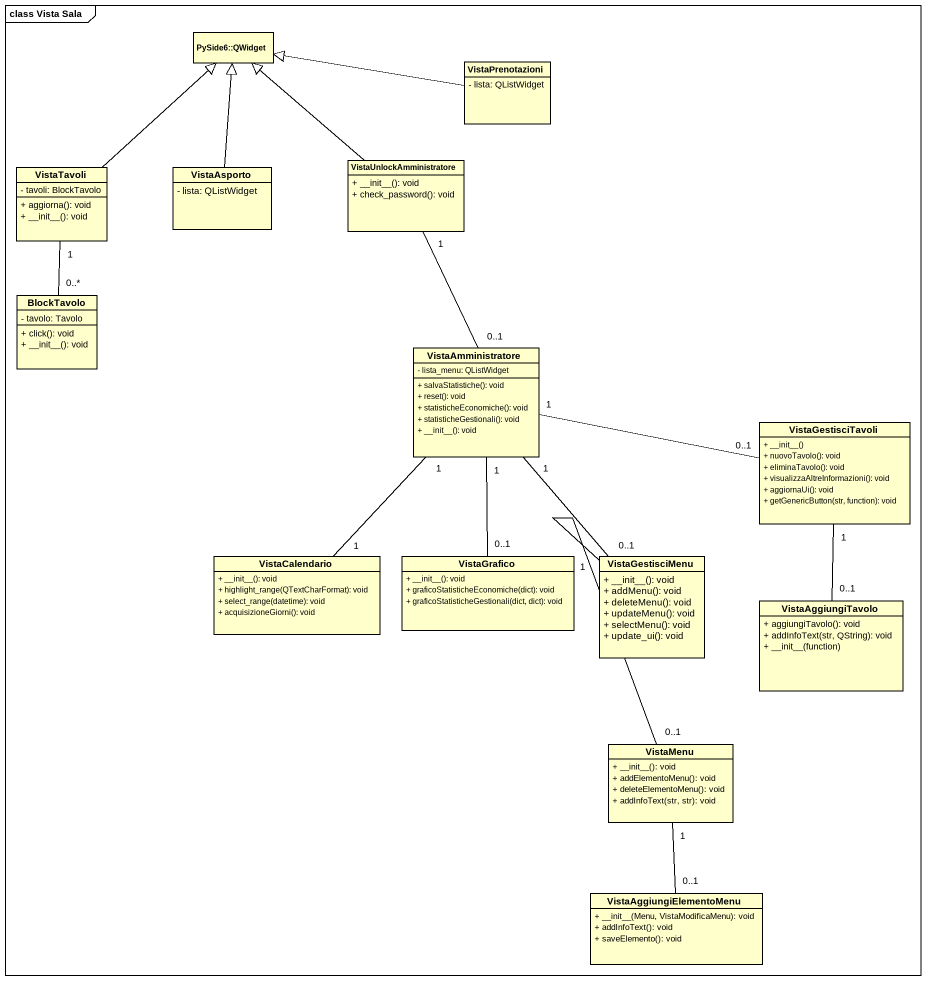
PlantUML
@startuml
mainframe class Vista Sala
hide circle
hide empty members
skinparam classAttributeIconSize 0
class "PySide6::QWidget" as PySide6_QWidget
class VistaPrenotazioni {
  - lista: QListWidget
}
class VistaUnlockAmministratore {
  + ~__init~__(): void
  + check_password(): void
}
class VistaTavoli {
  - tavoli: BlockTavolo
  + aggiorna(): void
  + ~__init~__(): void
}
class VistaAsporto {
  - lista: QListWidget
}
class BlockTavolo {
  - tavolo: Tavolo
  + click(): void
  + ~__init~__(): void
}
class VistaAmministratore {
  - lista_menu: QListWidget
  + salvaStatistiche(): void
  + reset(): void
  + statisticheEconomiche(): void
  + statisticheGestionali(): void
  + ~__init~__(): void
}
class VistaGestisciTavoli {
  + ~__init~__()
  + nuovoTavolo(): void
  + eliminaTavolo(): void
  + visualizzaAltreInformazioni(): void
  + aggiornaUi(): void
  + getGenericButton(str, function): void
}
class VistaCalendario {
  + ~__init~__(): void
  + highlight_range(QTextCharFormat): void
  + select_range(datetime): void
  + acquisizioneGiorni(): void
}
class VistaGrafico {
  + ~__init~__(): void
  + graficoStatisticheEconomiche(dict): void
  + graficoStatisticheGestionali(dict, dict): void
}
class VistaGestisciMenu {
  + ~__init~__(): void
  + addMenu(): void
  + deleteMenu(): void
  + updateMenu(): void
  + selectMenu(): void
  + update_ui(): void
}
class VistaAggiungiTavolo {
  + aggiungiTavolo(): void
  + addInfoText(str, QString): void
  + ~__init~__(function)
}
class VistaMenu {
  + ~__init~__(): void
  + addElementoMenu(): void
  + deleteElementoMenu(): void
  + addInfoText(str, str): void
}
class VistaAggiungiElementoMenu {
  + ~__init~__(Menu, VistaModificaMenu): void
  + addInfoText(): void
  + saveElemento(): void
}
VistaPrenotazioni -left-|> PySide6_QWidget
VistaUnlockAmministratore -up-|> PySide6_QWidget
VistaUnlockAmministratore "1" -- "0..1" VistaAmministratore
VistaTavoli -up-|> PySide6_QWidget
VistaAsporto -up-|> PySide6_QWidget
BlockTavolo "0..*" -up- "1" VistaTavoli
VistaAmministratore "1" -- "0..1" VistaGestisciMenu
VistaGestisciTavoli "0..1" -left- "1" VistaAmministratore
VistaCalendario "1" -up- "1" VistaAmministratore
VistaGrafico "0..1" -up- "1" VistaAmministratore
VistaGestisciMenu "1" -- "0..1" VistaMenu
VistaAggiungiTavolo "0..1" -up- "1" VistaGestisciTavoli
VistaMenu "1" -- "0..1" VistaAggiungiElementoMenu
@enduml
